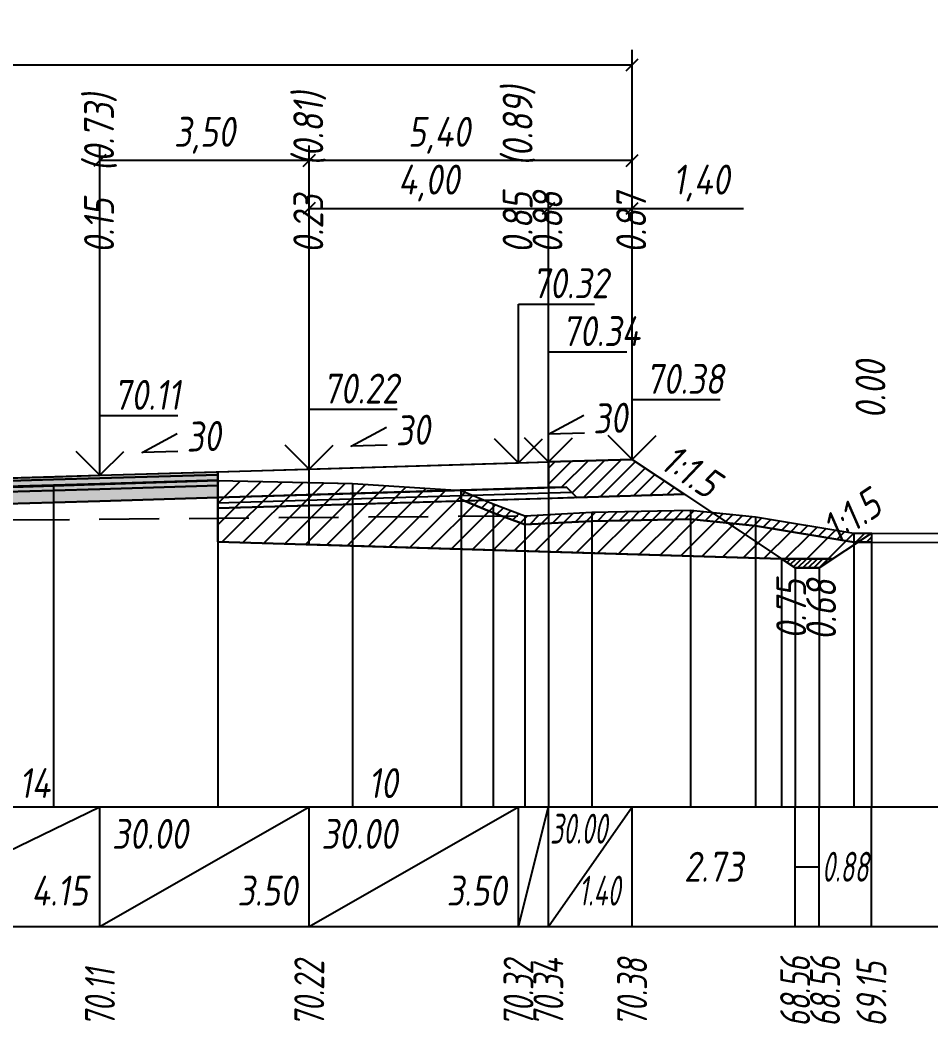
# Model space of a CAD drawing. Extents: x -717 to 1451, y -133302 to 233.
# Drawn here: x 170.1 to 246.2, y -37432.2 to -37348.2 of the extents above; entities that cross this region are included whole.
import ezdxf
from ezdxf.enums import TextEntityAlignment as Align

# ---------------------------------------------------------------- set-up
doc = ezdxf.new("R2010")
doc.units = 0
doc.linetypes.add('штриховая', pattern=[0.75, 0.5, -0.25])
for name, color, linetype in [('Интерполированный поперечник', 2, 'Continuous'), ('Код_514', 1, 'Continuous'), ('Контур_0', 7, 'Continuous'), ('Контур_2521', 7, 'Continuous'), ('Контур_2564', 7, 'Continuous'), ('Контур_2660', 7, 'Continuous'), ('Контур_2665', 7, 'Continuous'), ('Контур_400', 7, 'Continuous'), ('Контур_508', 7, 'Continuous'), ('Контур_512', 7, 'Continuous'), ('Контур_513', 7, 'Continuous'), ('Контур_818', 7, 'Continuous'), ('Красный поперечник', 1, 'Continuous'), ('Объём_2501', 7, 'Continuous'), ('Объём_2564', 7, 'Continuous'), ('Объём_2650', 7, 'Continuous'), ('Объём_2660', 7, 'Continuous'), ('Объём_2661', 7, 'Continuous'), ('Объём_2662', 7, 'Continuous'), ('Объём_2663', 7, 'Continuous'), ('Объём_2664', 7, 'Continuous'), ('Объём_2665', 7, 'Continuous'), ('Объём_2666', 7, 'Continuous'), ('Объём_2667', 7, 'Continuous'), ('Объём_2668', 7, 'Continuous'), ('Объём_2669', 7, 'Continuous'), ('Объём_2675', 7, 'Continuous'), ('Объём_2753', 7, 'Continuous'), ('Откосы', 7, 'Continuous'), ('Отметки покрытия', 7, 'Continuous'), ('Рабочие отметки', 7, 'Continuous'), ('Рабочие отметки доп.', 7, 'Continuous'), ('Слои выравнивания', 7, 'Continuous'), ('Таблица', 7, 'Continuous'), ('Уклоны проезжей части', 7, 'Continuous'), ('Черный поперечник', 3, 'Continuous')]:
    doc.layers.add(name, color=color, linetype=linetype)
for name, color, linetype, true_color in [('Контур_2540', 2, 'Continuous', 0xffff00), ('Контур_2560', 2, 'Continuous', 0xffff00), ('Контур_2561', 7, 'Continuous', 0xff8040), ('Контур_2562', 3, 'Continuous', 0x00ff00), ('Контур_2563', 7, 'Continuous', 0xff8000), ('Контур_2570', 7, 'Continuous', 0x80ff00), ('Контур_2725', 7, 'Continuous', 0x323232), ('Контур_2736', 4, 'Continuous', 0x00ffff), ('Контур_2737', 4, 'Continuous', 0x00ffff), ('Контур_2738', 4, 'Continuous', 0x00ffff), ('Контур_2739', 4, 'Continuous', 0x00ffff), ('Контур_2741', 4, 'Continuous', 0x00ffff), ('Контур_2742', 4, 'Continuous', 0x00ffff), ('Контур_2743', 4, 'Continuous', 0x00ffff), ('Контур_2744', 7, 'Continuous', 0xa4ffff), ('Контур_2745', 7, 'Continuous', 0xa4ffff), ('Контур_2747', 4, 'Continuous', 0x00ffff), ('Контур_2748', 4, 'Continuous', 0x00ffff), ('Контур_2749', 4, 'Continuous', 0x00ffff), ('Контур_2750', 4, 'Continuous', 0x00ffff), ('Контур_2751', 4, 'Continuous', 0x00ffff), ('Контур_2752', 4, 'Continuous', 0x00ffff), ('Контур_2760', 7, 'Continuous', 0x323232), ('Контур_2761', 7, 'Continuous', 0x323232), ('Контур_2762', 7, 'Continuous', 0x323232), ('Контур_2763', 7, 'Continuous', 0x323232), ('Контур_402', 7, 'Continuous', 0xff6464), ('Контур_703', 4, 'Continuous', 0x00ffff), ('Контур_705', 4, 'Continuous', 0x00ffff), ('Контур_707', 4, 'Continuous', 0x00ffff), ('Контур_720', 131, 'Continuous', 0xaaffff), ('Объём_2500', 7, 'Continuous', 0xc0c0c0), ('Объём_2520', 7, 'Continuous', 0x80ffff), ('Объём_2540', 2, 'Continuous', 0xffff00), ('Объём_2560', 2, 'Continuous', 0xffff00), ('Объём_2561', 7, 'Continuous', 0xff8040), ('Объём_2562', 3, 'Continuous', 0x00ff00), ('Объём_2563', 7, 'Continuous', 0xff8000), ('Объём_2570', 7, 'Continuous', 0x80ff00), ('Объём_2600', 7, 'Continuous', 0x808000), ('Объём_2620', 2, 'Continuous', 0xffff00), ('Объём_2746', 2, 'Continuous', 0xffff00)]:
    doc.layers.add(name, color=color, linetype=linetype, true_color=true_color)
doc.styles.get("Standard").update_dxf_attribs({"font": 'txt', "height": 2.5})
doc.styles.add('М', font='romand.shx', dxfattribs={"width": 0.8, "oblique": 10, "height": 2.5})
doc.dimstyles.new('ISO-25', dxfattribs={"dimtxt": 2.5, "dimasz": 2.5, "dimexe": 1.25, "dimexo": 0.625, "dimtad": 1, "dimtxsty": 'Standard', "dimcen": 2.5, "dimadec": 0, "dimazin": 0, "dimtfac": 1, "dimtmove": 0, "dimatfit": 3, "dimfxl": 1, "dimarcsym": 0})

# ---------------------------------------------------------------- blocks, each defined once
blk = doc.blocks.new('_Oblique')
at = {"color": 0, "linetype": 'ByBlock', "lineweight": -2}
blk.add_line((-0.5, -0.5), (0.5, 0.5), dxfattribs=at)
blk = doc.blocks.new('*D873')
at = {"color": 0, "lineweight": -2, "transparency": 16777216}
for p, q in [((214.237, -37384.562), (214.237, -37362.662)), ((221.237, -37384.352), (221.237, -37362.662)), ((214.237, -37363.912), (221.237, -37363.912)), ((221.237, -37363.912), (230.558, -37363.912))]:
    blk.add_line(p, q, dxfattribs=at)
at = {"layer": 'Defpoints', "color": 0, "transparency": 16777216}
for p in [(221.237, -37363.912), (221.237, -37384.977), (214.237, -37385.187)]:
    blk.add_point(p, dxfattribs=at)
at = {"color": 0, "lineweight": -2, "transparency": 16777216, "rotation": 180}
blk.add_blockref('_Oblique', (214.237, -37363.912), dxfattribs=at)
at = {"color": 0, "lineweight": -2, "transparency": 16777216}
blk.add_blockref('_Oblique', (221.237, -37363.912), dxfattribs=at)
at = {"color": 0, "transparency": 16777216, "insert": (227.017, -37361.799), "char_height": 2.5, "width": 8.75, "attachment_point": 5, "style": 'М'}
blk.add_mtext('1,40', dxfattribs=at)
blk = doc.blocks.new('*D875')
at = {"color": 0, "lineweight": -2, "transparency": 16777216}
for p, q in [((194.237, -37385.162), (194.237, -37362.662)), ((214.237, -37384.562), (214.237, -37362.662)), ((194.237, -37363.912), (214.237, -37363.912))]:
    blk.add_line(p, q, dxfattribs=at)
at = {"layer": 'Defpoints', "color": 0, "transparency": 16777216}
for p in [(214.237, -37363.912), (194.237, -37385.787), (214.237, -37385.187)]:
    blk.add_point(p, dxfattribs=at)
at = {"color": 0, "lineweight": -2, "transparency": 16777216, "rotation": 180}
blk.add_blockref('_Oblique', (194.237, -37363.912), dxfattribs=at)
at = {"color": 0, "lineweight": -2, "transparency": 16777216}
blk.add_blockref('_Oblique', (214.237, -37363.912), dxfattribs=at)
at = {"color": 0, "transparency": 16777216, "insert": (204.237, -37361.799), "char_height": 2.5, "width": 9.16667, "attachment_point": 5, "style": 'М'}
blk.add_mtext('4,00', dxfattribs=at)
blk = doc.blocks.new('*D877')
at = {"color": 0, "lineweight": -2, "transparency": 16777216}
for p, q in [((176.737, -37385.687), (176.737, -37358.662)), ((194.237, -37385.162), (194.237, -37358.662)), ((194.237, -37359.912), (176.737, -37359.912))]:
    blk.add_line(p, q, dxfattribs=at)
at = {"layer": 'Defpoints', "color": 0, "transparency": 16777216}
for p in [(176.737, -37359.912), (194.237, -37385.787), (176.737, -37386.312)]:
    blk.add_point(p, dxfattribs=at)
at = {"color": 0, "lineweight": -2, "transparency": 16777216, "rotation": 180}
blk.add_blockref('_Oblique', (176.737, -37359.912), dxfattribs=at)
at = {"color": 0, "lineweight": -2, "transparency": 16777216}
blk.add_blockref('_Oblique', (194.237, -37359.912), dxfattribs=at)
at = {"color": 0, "transparency": 16777216, "insert": (185.487, -37357.799), "char_height": 2.5, "width": 9.58333, "attachment_point": 5, "style": 'М'}
blk.add_mtext('3,50', dxfattribs=at)
blk = doc.blocks.new('*D878')
at = {"color": 0, "lineweight": -2, "transparency": 16777216}
for p, q in [((194.237, -37385.162), (194.237, -37358.662)), ((221.237, -37384.352), (221.237, -37358.662)), ((221.237, -37359.912), (194.237, -37359.912))]:
    blk.add_line(p, q, dxfattribs=at)
at = {"layer": 'Defpoints', "color": 0, "transparency": 16777216}
for p in [(194.237, -37359.912), (221.237, -37384.977), (194.237, -37385.787)]:
    blk.add_point(p, dxfattribs=at)
at = {"color": 0, "lineweight": -2, "transparency": 16777216, "rotation": 180}
blk.add_blockref('_Oblique', (194.237, -37359.912), dxfattribs=at)
at = {"color": 0, "lineweight": -2, "transparency": 16777216}
blk.add_blockref('_Oblique', (221.237, -37359.912), dxfattribs=at)
at = {"color": 0, "transparency": 16777216, "insert": (205.095, -37357.799), "char_height": 2.5, "width": 9.58333, "attachment_point": 5, "style": 'М'}
blk.add_mtext('5,40', dxfattribs=at)
blk = doc.blocks.new('*D880')
at = {"color": 0, "lineweight": -2, "transparency": 16777216}
for p, q in [((108.237, -37387.767), (108.237, -37350.662)), ((221.237, -37384.352), (221.237, -37350.662)), ((108.237, -37351.912), (221.237, -37351.912))]:
    blk.add_line(p, q, dxfattribs=at)
at = {"layer": 'Defpoints', "color": 0, "transparency": 16777216}
for p in [(221.237, -37351.912), (221.237, -37384.977), (108.237, -37388.392)]:
    blk.add_point(p, dxfattribs=at)
at = {"color": 0, "lineweight": -2, "transparency": 16777216, "rotation": 180}
blk.add_blockref('_Oblique', (108.237, -37351.912), dxfattribs=at)
at = {"color": 0, "lineweight": -2, "transparency": 16777216}
blk.add_blockref('_Oblique', (221.237, -37351.912), dxfattribs=at)
at = {"color": 0, "transparency": 16777216, "insert": (164.737, -37349.799), "char_height": 2.5, "width": 12.08333, "attachment_point": 5, "style": 'М'}
blk.add_mtext('22,60', dxfattribs=at)

msp = doc.modelspace()

# ---------------------------------------------------------------- hatches: boundary and pattern name
at = {"layer": 'Объём_2563'}
h = msp.add_hatch(dxfattribs=at)
h.set_pattern_fill('ANSI31', color=256, scale=0.3)
h.paths.add_polyline_path([(216.611, -37388.103), (215.737, -37387.23), (214.237, -37387.275), (214.237, -37385.125), (221.237, -37384.915), (225.615, -37387.833)])
at = {"layer": 'Объём_2570'}
h = msp.add_hatch(dxfattribs=at)
h.set_pattern_fill('ANSI31', color=256, scale=0.2)
h.paths.add_polyline_path([(241.242, -37391.832), (239.782, -37391.829), (231.542, -37390.478), (226.109, -37389.906), (217.853, -37390.087), (212.273, -37390.376), (209.622, -37389.398), (206.946, -37388.275), (206.946, -37387.525), (209.622, -37388.648), (212.273, -37389.626), (217.853, -37389.337), (226.109, -37389.156), (231.542, -37389.728), (239.782, -37391.079), (241.242, -37391.082)])
at = {"layer": 'Объём_2600'}
h = msp.add_hatch(dxfattribs=at)
h.set_pattern_fill('ANSI31', color=6, scale=0.4)
h.paths.add_polyline_path([(240.121, -37391.829), (238.018, -37393.231), (233.712, -37393.231), (186.58, -37391.817), (186.58, -37386.691), (197.858, -37386.944), (206.946, -37387.525), (206.946, -37388.275), (209.622, -37389.398), (212.273, -37390.376), (217.853, -37390.087), (226.109, -37389.906), (231.542, -37390.478), (239.782, -37391.829)])
h = msp.add_hatch(dxfattribs=at)
h.set_pattern_fill('HONEY', color=5, scale=0.3)
h.paths.add_polyline_path([(240.121, -37391.829), (241.242, -37391.082), (241.242, -37391.832)])
at = {"layer": 'Объём_2620'}
h = msp.add_hatch(dxfattribs=at)
h.set_pattern_fill('ANSI31', color=2, scale=0.1)
h.paths.add_polyline_path([(233.712, -37393.231), (238.018, -37393.231), (236.865, -37394), (234.865, -37394)])
at = {"layer": 'Слои выравнивания'}
for color, points in [(2, [(155.987, -37386.85), (160.944, -37386.706), (172.855, -37386.362), (176.737, -37386.25), (186.58, -37385.954), (186.58, -37386.204), (176.737, -37386.5), (172.855, -37386.612), (160.944, -37386.956), (155.987, -37387.1)]), (3, [(155.987, -37387.1), (160.944, -37386.956), (172.855, -37386.612), (176.737, -37386.5), (186.58, -37386.204), (186.58, -37386.654), (176.737, -37386.95), (172.855, -37387.062), (160.944, -37387.406), (155.987, -37387.55)]), (4, [(155.987, -37387.55), (160.944, -37387.406), (172.855, -37387.062), (176.737, -37386.95), (186.58, -37386.654), (186.58, -37387.104), (176.737, -37387.4), (172.855, -37387.512), (160.944, -37387.856), (155.987, -37388)]), (5, [(155.987, -37388), (160.944, -37387.856), (172.855, -37387.512), (176.737, -37387.4), (186.58, -37387.104), (186.58, -37388.104), (176.737, -37388.4), (172.855, -37388.512), (160.944, -37388.856), (155.987, -37389)])]:
    msp.add_hatch(color=color, dxfattribs=at).paths.add_polyline_path(points)

# ---------------------------------------------------------------- linework, layer by layer
at = {"layer": 'Интерполированный поперечник', "linetype": 'штриховая', "ltscale": 10, "flags": 128}
msp.add_lwpolyline([(101.686, -37390.514), (212.273, -37389.626)], dxfattribs=at)
at = {"layer": 'Код_514'}
for p, q in [((155.987, -37424), (176.737, -37414)), ((176.737, -37424), (176.737, -37414)), ((176.737, -37424), (194.237, -37414)), ((194.237, -37424), (194.237, -37414)), ((194.237, -37424), (211.737, -37414)), ((211.737, -37424), (211.737, -37414)), ((211.737, -37424), (214.237, -37414)), ((214.237, -37424), (214.237, -37414)), ((214.237, -37424), (221.237, -37414)), ((221.237, -37424), (221.237, -37414)), ((234.865, -37424), (234.865, -37414)), ((236.865, -37424), (236.865, -37414)), ((241.242, -37424), (241.242, -37414)), ((234.865, -37419), (236.865, -37419))]:
    msp.add_line(p, q, dxfattribs=at)
at = {"layer": 'Контур_0', "flags": 128}
for points in [[(221.237, -37384.915), (227.879, -37389.343), (227.879, -37389.343), (227.879, -37389.343), (227.879, -37389.343), (227.879, -37389.343), (227.879, -37389.343), (227.879, -37389.343), (227.879, -37389.343), (227.879, -37389.343), (227.879, -37389.343), (227.879, -37389.343), (227.879, -37389.343), (227.879, -37389.343), (227.879, -37389.343), (234.865, -37394)], [(221.237, -37384.915), (227.879, -37389.343), (227.879, -37389.343), (227.879, -37389.343), (227.879, -37389.343), (227.879, -37389.343), (227.879, -37389.343), (227.879, -37389.343), (227.879, -37389.343), (227.879, -37389.343), (227.879, -37389.343), (227.879, -37389.343), (227.879, -37389.343), (227.879, -37389.343), (227.879, -37389.343), (234.865, -37394), (236.865, -37394), (241.242, -37391.082), (241.242, -37391.082), (241.242, -37391.082), (241.242, -37391.082), (241.242, -37391.082), (241.242, -37391.082), (241.242, -37391.082), (241.242, -37391.082), (241.242, -37391.082), (241.242, -37391.082), (241.242, -37391.082), (241.242, -37391.082), (241.242, -37391.082)], [(186.58, -37385.954), (214.237, -37385.125), (214.237, -37387.275), (186.58, -37388.104), (186.58, -37385.954), (186.58, -37385.954)], [(214.237, -37388.175), (186.58, -37389.004), (186.58, -37388.104), (215.737, -37387.23), (216.611, -37388.103), (214.237, -37388.175), (214.237, -37388.175)], [(214.237, -37387.275), (215.737, -37387.23), (216.611, -37388.103), (225.615, -37387.833)]]:
    msp.add_lwpolyline(points, dxfattribs=at)
at = {"layer": 'Контур_2521', "color": 250, "flags": 128}
msp.add_lwpolyline([(186.58, -37388.554), (216.174, -37387.667)], dxfattribs=at)
at = {"layer": 'Контур_2540', "flags": 128}
msp.add_lwpolyline([(194.237, -37388.775), (225.615, -37387.833), (233.712, -37393.231), (186.58, -37391.817), (186.58, -37389.004), (194.237, -37388.775), (194.237, -37388.775)], dxfattribs=at)
at = {"layer": 'Контур_2560', "flags": 128}
msp.add_lwpolyline([(214.237, -37385.125), (221.237, -37384.915), (221.237, -37384.915), (221.237, -37384.915)], dxfattribs=at)
at = {"layer": 'Контур_2561', "flags": 128}
msp.add_lwpolyline([(214.237, -37385.125), (214.237, -37385.125), (221.237, -37384.915), (221.237, -37384.915), (214.237, -37385.125)], dxfattribs=at)
at = {"layer": 'Контур_2562', "flags": 128}
msp.add_lwpolyline([(221.237, -37384.915), (221.237, -37384.915), (221.237, -37384.915), (221.237, -37384.915), (221.237, -37384.915)], dxfattribs=at)
at = {"layer": 'Контур_2563', "flags": 128}
msp.add_lwpolyline([(216.611, -37388.103), (215.737, -37387.23), (214.237, -37387.275), (214.237, -37385.125), (221.237, -37384.915), (225.615, -37387.833), (216.611, -37388.103), (216.611, -37388.103)], dxfattribs=at)
at = {"layer": 'Контур_2564', "flags": 128}
msp.add_lwpolyline([(214.237, -37385.125), (221.237, -37384.915)], dxfattribs=at)
at = {"layer": 'Контур_2570', "flags": 128}
msp.add_lwpolyline([(160.944, -37387.506), (172.855, -37387.115), (186.58, -37386.691), (197.858, -37386.944), (206.946, -37387.525), (206.946, -37388.275), (209.622, -37389.398), (212.273, -37390.376), (212.273, -37390.376), (217.853, -37390.087), (226.109, -37389.906), (231.542, -37390.478), (239.782, -37391.829), (266.242, -37391.878)], dxfattribs=at)
at = {"layer": 'Контур_2660', "flags": 128}
msp.add_lwpolyline([(186.58, -37391.817), (233.712, -37393.231)], dxfattribs=at)
at = {"layer": 'Контур_2665', "flags": 128}
msp.add_lwpolyline([(221.237, -37384.915), (221.237, -37384.915)], dxfattribs=at)
at = {"layer": 'Контур_2725', "flags": 128}
msp.add_lwpolyline([(137.067, -37389.547), (140.926, -37389.435), (150.074, -37389.171), (155.987, -37389), (160.944, -37388.856), (172.855, -37388.512), (176.737, -37388.4), (186.58, -37388.104)], dxfattribs=at)
at = {"layer": 'Контур_2736', "flags": 128}
for points in [[(221.237, -37384.915), (227.879, -37389.343)], [(227.879, -37389.343), (234.865, -37394)]]:
    msp.add_lwpolyline(points, dxfattribs=at)
at = {"layer": 'Контур_2737', "flags": 128}
msp.add_lwpolyline([(227.879, -37389.343), (227.879, -37389.343)], dxfattribs=at)
at = {"layer": 'Контур_2738', "flags": 128}
msp.add_lwpolyline([(227.879, -37389.343), (227.879, -37389.343)], dxfattribs=at)
at = {"layer": 'Контур_2739', "flags": 128}
msp.add_lwpolyline([(227.879, -37389.343), (227.879, -37389.343)], dxfattribs=at)
at = {"layer": 'Контур_2741', "flags": 128}
msp.add_lwpolyline([(241.242, -37391.082), (241.242, -37391.082)], dxfattribs=at)
at = {"layer": 'Контур_2742', "flags": 128}
msp.add_lwpolyline([(241.242, -37391.082), (241.242, -37391.082)], dxfattribs=at)
at = {"layer": 'Контур_2743', "flags": 128}
msp.add_lwpolyline([(241.242, -37391.082), (241.242, -37391.082)], dxfattribs=at)
at = {"layer": 'Контур_2744', "flags": 128}
msp.add_lwpolyline([(241.242, -37391.082), (241.242, -37391.082)], dxfattribs=at)
msp.add_lwpolyline([(241.242, -37391.082), (241.242, -37391.082)], dxfattribs=at)
msp.add_lwpolyline([(241.242, -37391.082), (241.242, -37391.082)], dxfattribs=at)
msp.add_lwpolyline([(241.242, -37391.082), (241.242, -37391.082)], dxfattribs=at)
msp.add_lwpolyline([(241.242, -37391.082), (241.242, -37391.082)], dxfattribs=at)
msp.add_lwpolyline([(241.242, -37391.082), (241.242, -37391.082)], dxfattribs=at)
at = {"layer": 'Контур_2745', "flags": 128}
msp.add_lwpolyline([(227.879, -37389.343), (227.879, -37389.343)], dxfattribs=at)
msp.add_lwpolyline([(227.879, -37389.343), (227.879, -37389.343)], dxfattribs=at)
msp.add_lwpolyline([(227.879, -37389.343), (227.879, -37389.343)], dxfattribs=at)
msp.add_lwpolyline([(227.879, -37389.343), (227.879, -37389.343)], dxfattribs=at)
msp.add_lwpolyline([(227.879, -37389.343), (227.879, -37389.343)], dxfattribs=at)
msp.add_lwpolyline([(227.879, -37389.343), (227.879, -37389.343)], dxfattribs=at)
at = {"layer": 'Контур_2747', "flags": 128}
msp.add_lwpolyline([(227.879, -37389.343), (227.879, -37389.343)], dxfattribs=at)
at = {"layer": 'Контур_2748', "flags": 128}
msp.add_lwpolyline([(227.879, -37389.343), (227.879, -37389.343)], dxfattribs=at)
at = {"layer": 'Контур_2749', "flags": 128}
msp.add_lwpolyline([(227.879, -37389.343), (227.879, -37389.343)], dxfattribs=at)
at = {"layer": 'Контур_2750', "flags": 128}
msp.add_lwpolyline([(241.242, -37391.082), (241.242, -37391.082)], dxfattribs=at)
at = {"layer": 'Контур_2751', "flags": 128}
msp.add_lwpolyline([(241.242, -37391.082), (241.242, -37391.082)], dxfattribs=at)
at = {"layer": 'Контур_2752', "flags": 128}
msp.add_lwpolyline([(241.242, -37391.082), (241.242, -37391.082)], dxfattribs=at)
at = {"layer": 'Контур_2760', "flags": 128}
msp.add_lwpolyline([(137.067, -37387.397), (140.926, -37387.285), (150.074, -37387.021), (155.987, -37386.85), (160.944, -37386.706), (172.855, -37386.362), (176.737, -37386.25), (186.58, -37385.954)], dxfattribs=at)
at = {"layer": 'Контур_2761', "flags": 128}
msp.add_lwpolyline([(137.067, -37387.647), (140.926, -37387.535), (150.074, -37387.271), (155.987, -37387.1), (160.944, -37386.956), (172.855, -37386.612), (176.737, -37386.5), (186.58, -37386.204)], dxfattribs=at)
at = {"layer": 'Контур_2762', "flags": 128}
msp.add_lwpolyline([(137.067, -37388.097), (140.926, -37387.985), (150.074, -37387.721), (155.987, -37387.55), (160.944, -37387.406), (172.855, -37387.062), (176.737, -37386.95), (186.58, -37386.654)], dxfattribs=at)
at = {"layer": 'Контур_2763', "flags": 128}
msp.add_lwpolyline([(137.067, -37388.547), (140.926, -37388.435), (150.074, -37388.171), (155.987, -37388), (160.944, -37387.856), (172.855, -37387.512), (176.737, -37387.4), (186.58, -37387.104)], dxfattribs=at)
at = {"layer": 'Контур_400', "flags": 128}
msp.add_lwpolyline([(155.987, -37386.85), (176.737, -37386.25), (194.237, -37385.725), (194.237, -37385.725), (194.237, -37385.725), (194.237, -37385.725), (211.737, -37385.2), (211.737, -37385.2), (214.237, -37385.125)], dxfattribs=at)
at = {"layer": 'Контур_402', "flags": 128}
msp.add_lwpolyline([(105, -37392.429), (137.067, -37391.467), (137.067, -37389.547), (155.987, -37389), (176.737, -37388.4), (186.58, -37388.104), (186.58, -37391.817), (233.712, -37393.231)], dxfattribs=at)
at = {"layer": 'Контур_508', "flags": 128}
msp.add_lwpolyline([(105, -37392.429), (137.067, -37391.467), (137.067, -37389.547), (155.987, -37389), (176.737, -37388.4), (186.58, -37388.104), (186.58, -37391.817), (233.712, -37393.231), (234.865, -37394), (236.865, -37394), (241.242, -37391.082)], dxfattribs=at)
at = {"layer": 'Контур_512', "flags": 128}
msp.add_lwpolyline([(186.58, -37391.817), (233.712, -37393.231), (234.865, -37394), (236.865, -37394), (241.242, -37391.082)], dxfattribs=at)
at = {"layer": 'Контур_513', "flags": 128}
msp.add_lwpolyline([(105, -37392.429), (137.067, -37391.467), (137.067, -37389.547), (155.987, -37389), (176.737, -37388.4), (186.58, -37388.104), (186.58, -37391.817), (233.712, -37393.231), (234.865, -37394), (236.865, -37394), (241.242, -37391.082)], dxfattribs=at)
at = {"layer": 'Контур_703', "flags": 128}
msp.add_lwpolyline([(221.237, -37384.915), (227.879, -37389.343)], dxfattribs=at)
at = {"layer": 'Контур_705', "flags": 128}
msp.add_lwpolyline([(227.879, -37389.343), (227.879, -37389.343)], dxfattribs=at)
at = {"layer": 'Контур_707', "flags": 128}
msp.add_lwpolyline([(236.865, -37394), (241.242, -37391.082)], dxfattribs=at)
at = {"layer": 'Контур_720', "flags": 128}
msp.add_lwpolyline([(234.865, -37394), (236.865, -37394)], dxfattribs=at)
at = {"layer": 'Контур_818', "flags": 128}
msp.add_lwpolyline([(105, -37390.808), (108.977, -37390.476), (108.977, -37389.726), (121.333, -37389.186), (137.067, -37388.615), (150.074, -37388.01), (155.987, -37387.736), (160.944, -37387.506), (172.855, -37387.115), (186.58, -37386.691), (197.858, -37386.944), (206.946, -37387.525), (206.946, -37388.275), (209.622, -37389.398), (212.273, -37390.376), (212.273, -37390.376), (217.853, -37390.087), (226.109, -37389.906), (231.542, -37390.478), (239.782, -37391.829), (241.242, -37391.832)], dxfattribs=at)
at = {"layer": 'Красный поперечник'}
for p, q in [((214.237, -37385.125), (221.237, -37384.915)), ((221.237, -37384.915), (234.865, -37394)), ((176.737, -37386.25), (194.237, -37385.725)), ((194.237, -37385.725), (211.737, -37385.2)), ((211.737, -37385.2), (214.237, -37385.125)), ((155.987, -37386.85), (176.737, -37386.25)), ((236.865, -37394), (241.242, -37391.082)), ((241.242, -37391.082), (241.242, -37414)), ((186.58, -37391.817), (186.58, -37414)), ((233.712, -37393.231), (233.712, -37414)), ((234.865, -37394), (234.865, -37414)), ((234.865, -37394), (236.865, -37394)), ((236.865, -37394), (236.865, -37414))]:
    msp.add_line(p, q, dxfattribs=at)
at = {"layer": 'Объём_2500', "flags": 128}
for points in [[(186.58, -37385.954), (214.237, -37385.125), (214.237, -37387.275), (186.58, -37388.104), (186.58, -37385.954), (186.58, -37385.954)], [(194.237, -37385.725), (214.237, -37385.125), (214.237, -37387.275), (194.237, -37387.875), (194.237, -37385.725)]]:
    msp.add_lwpolyline(points, dxfattribs=at)
at = {"layer": 'Объём_2501', "flags": 128}
for points in [[(155.987, -37386.85), (176.737, -37386.25), (194.237, -37385.725), (194.237, -37385.725), (194.237, -37385.725), (194.237, -37385.725), (211.737, -37385.2), (211.737, -37385.2), (214.237, -37385.125)], [(194.237, -37385.725), (211.737, -37385.2), (211.737, -37385.2), (214.237, -37385.125)]]:
    msp.add_lwpolyline(points, dxfattribs=at)
at = {"layer": 'Объём_2520', "color": 250, "flags": 128}
for points in [[(214.237, -37388.175), (186.58, -37389.004), (186.58, -37388.104), (215.737, -37387.23), (216.611, -37388.103), (214.237, -37388.175), (214.237, -37388.175)], [(194.237, -37387.875), (215.737, -37387.23), (216.611, -37388.103), (214.237, -37388.175), (214.237, -37388.175), (214.237, -37388.175), (194.237, -37388.775), (194.237, -37387.875)]]:
    msp.add_lwpolyline(points, dxfattribs=at)
at = {"layer": 'Объём_2540', "flags": 128}
for points in [[(194.237, -37388.775), (225.615, -37387.833), (233.712, -37393.231), (186.58, -37391.817), (186.58, -37389.004), (194.237, -37388.775), (194.237, -37388.775)], [(194.237, -37388.775), (225.615, -37387.833), (233.712, -37393.231), (194.237, -37392.047), (194.237, -37388.775)]]:
    msp.add_lwpolyline(points, dxfattribs=at)
at = {"layer": 'Объём_2560', "flags": 128}
msp.add_lwpolyline([(214.237, -37385.125), (221.237, -37384.915), (221.237, -37384.915), (221.237, -37384.915)], dxfattribs=at)
msp.add_lwpolyline([(214.237, -37385.125), (221.237, -37384.915), (221.237, -37384.915), (221.237, -37384.915)], dxfattribs=at)
at = {"layer": 'Объём_2561', "flags": 128}
msp.add_lwpolyline([(214.237, -37385.125), (214.237, -37385.125), (221.237, -37384.915), (221.237, -37384.915), (214.237, -37385.125)], dxfattribs=at)
msp.add_lwpolyline([(214.237, -37385.125), (214.237, -37385.125), (221.237, -37384.915), (221.237, -37384.915), (214.237, -37385.125)], dxfattribs=at)
at = {"layer": 'Объём_2562', "flags": 128}
msp.add_lwpolyline([(221.237, -37384.915), (221.237, -37384.915), (221.237, -37384.915), (221.237, -37384.915), (221.237, -37384.915)], dxfattribs=at)
msp.add_lwpolyline([(221.237, -37384.915), (221.237, -37384.915), (221.237, -37384.915), (221.237, -37384.915), (221.237, -37384.915)], dxfattribs=at)
at = {"layer": 'Объём_2563', "color": 250, "flags": 128}
msp.add_lwpolyline([(216.611, -37388.103), (215.737, -37387.23), (214.237, -37387.275), (214.237, -37385.125), (221.237, -37384.915), (225.615, -37387.833), (216.611, -37388.103), (216.611, -37388.103)], dxfattribs=at)
msp.add_lwpolyline([(216.611, -37388.103), (215.737, -37387.23), (214.237, -37387.275), (214.237, -37385.125), (221.237, -37384.915), (225.615, -37387.833), (216.611, -37388.103), (216.611, -37388.103)], dxfattribs=at)
at = {"layer": 'Объём_2564', "flags": 128}
msp.add_lwpolyline([(214.237, -37385.125), (221.237, -37384.915)], dxfattribs=at)
msp.add_lwpolyline([(214.237, -37385.125), (221.237, -37384.915)], dxfattribs=at)
at = {"layer": 'Объём_2570', "flags": 128}
msp.add_lwpolyline([(241.242, -37391.832), (239.782, -37391.829), (231.542, -37390.478), (226.109, -37389.906), (217.853, -37390.087), (212.273, -37390.376), (209.622, -37389.398), (206.946, -37388.275), (206.946, -37387.525), (209.622, -37388.648), (212.273, -37389.626), (217.853, -37389.337), (226.109, -37389.156), (231.542, -37389.728), (239.782, -37391.079), (241.242, -37391.082), (241.242, -37391.832), (241.242, -37391.832)], dxfattribs=at)
msp.add_lwpolyline([(241.242, -37391.832), (239.782, -37391.829), (231.542, -37390.478), (226.109, -37389.906), (217.853, -37390.087), (212.273, -37390.376), (209.622, -37389.398), (206.946, -37388.275), (206.946, -37387.525), (209.622, -37388.648), (212.273, -37389.626), (217.853, -37389.337), (226.109, -37389.156), (231.542, -37389.728), (239.782, -37391.079), (241.242, -37391.082), (241.242, -37391.832), (241.242, -37391.832)], dxfattribs=at)
at = {"layer": 'Объём_2600', "color": 5, "flags": 128}
msp.add_lwpolyline([(240.121, -37391.829), (241.242, -37391.082), (241.242, -37391.832), (240.121, -37391.829), (240.121, -37391.829)], dxfattribs=at)
msp.add_lwpolyline([(240.121, -37391.829), (241.242, -37391.082), (241.242, -37391.832), (240.121, -37391.829), (240.121, -37391.829)], dxfattribs=at)
at = {"layer": 'Объём_2620', "flags": 128}
msp.add_lwpolyline([(233.712, -37393.231), (238.018, -37393.231), (236.865, -37394), (234.865, -37394), (233.712, -37393.231), (233.712, -37393.231)], dxfattribs=at)
msp.add_lwpolyline([(233.712, -37393.231), (238.018, -37393.231), (236.865, -37394), (234.865, -37394), (233.712, -37393.231), (233.712, -37393.231)], dxfattribs=at)
at = {"layer": 'Объём_2650', "color": 6, "flags": 128}
msp.add_lwpolyline([(240.121, -37391.829), (238.018, -37393.231), (233.712, -37393.231), (186.58, -37391.817), (186.58, -37386.691), (197.858, -37386.944), (206.946, -37387.525), (206.946, -37388.275), (209.622, -37389.398), (212.273, -37390.376), (217.853, -37390.087), (226.109, -37389.906), (231.542, -37390.478), (239.782, -37391.829), (240.121, -37391.829), (240.121, -37391.829)], dxfattribs=at)
at = {"layer": 'Объём_2660', "flags": 128}
for points in [[(186.58, -37391.817), (233.712, -37393.231)], [(194.237, -37392.047), (233.712, -37393.231)]]:
    msp.add_lwpolyline(points, dxfattribs=at)
at = {"layer": 'Объём_2661', "flags": 128}
msp.add_lwpolyline([(221.237, -37384.915), (227.879, -37389.343), (233.712, -37393.231)], dxfattribs=at)
msp.add_lwpolyline([(221.237, -37384.915), (227.879, -37389.343), (233.712, -37393.231)], dxfattribs=at)
at = {"layer": 'Объём_2662', "flags": 128}
msp.add_lwpolyline([(238.018, -37393.231), (241.242, -37391.082)], dxfattribs=at)
msp.add_lwpolyline([(238.018, -37393.231), (241.242, -37391.082)], dxfattribs=at)
at = {"layer": 'Объём_2663', "flags": 128}
for points in [[(233.712, -37393.231), (234.865, -37394)], [(233.712, -37393.231), (234.865, -37394)], [(236.865, -37394), (238.018, -37393.231)], [(236.865, -37394), (238.018, -37393.231)]]:
    msp.add_lwpolyline(points, dxfattribs=at)
at = {"layer": 'Объём_2664', "flags": 128}
msp.add_lwpolyline([(234.865, -37394), (236.865, -37394)], dxfattribs=at)
msp.add_lwpolyline([(234.865, -37394), (236.865, -37394)], dxfattribs=at)
at = {"layer": 'Объём_2665', "flags": 128}
msp.add_lwpolyline([(221.237, -37384.915), (221.237, -37384.915)], dxfattribs=at)
msp.add_lwpolyline([(221.237, -37384.915), (221.237, -37384.915)], dxfattribs=at)
at = {"layer": 'Объём_2666', "flags": 128}
for points in [[(221.237, -37384.915), (227.879, -37389.343)], [(221.237, -37384.915), (227.879, -37389.343)], [(227.879, -37389.343), (233.712, -37393.231)], [(227.879, -37389.343), (233.712, -37393.231)]]:
    msp.add_lwpolyline(points, dxfattribs=at)
at = {"layer": 'Объём_2667', "flags": 128}
for points in [[(227.879, -37389.343), (227.879, -37389.343)], [(227.879, -37389.343), (227.879, -37389.343)], [(241.242, -37391.082), (241.242, -37391.082)], [(241.242, -37391.082), (241.242, -37391.082)]]:
    msp.add_lwpolyline(points, dxfattribs=at)
at = {"layer": 'Объём_2668', "flags": 128}
for points in [[(227.879, -37389.343), (227.879, -37389.343)], [(227.879, -37389.343), (227.879, -37389.343)], [(241.242, -37391.082), (241.242, -37391.082)], [(241.242, -37391.082), (241.242, -37391.082)]]:
    msp.add_lwpolyline(points, dxfattribs=at)
at = {"layer": 'Объём_2669', "flags": 128}
for points in [[(227.879, -37389.343), (227.879, -37389.343)], [(227.879, -37389.343), (227.879, -37389.343)], [(241.242, -37391.082), (241.242, -37391.082)], [(241.242, -37391.082), (241.242, -37391.082)]]:
    msp.add_lwpolyline(points, dxfattribs=at)
at = {"layer": 'Объём_2675', "flags": 128}
for points in [[(227.879, -37389.343), (227.879, -37389.343)], [(227.879, -37389.343), (227.879, -37389.343)], [(227.879, -37389.343), (227.879, -37389.343)], [(227.879, -37389.343), (227.879, -37389.343)], [(227.879, -37389.343), (227.879, -37389.343)], [(227.879, -37389.343), (227.879, -37389.343)], [(227.879, -37389.343), (227.879, -37389.343)], [(227.879, -37389.343), (227.879, -37389.343)], [(227.879, -37389.343), (227.879, -37389.343)], [(227.879, -37389.343), (227.879, -37389.343)], [(227.879, -37389.343), (227.879, -37389.343)], [(227.879, -37389.343), (227.879, -37389.343)], [(241.242, -37391.082), (241.242, -37391.082)], [(241.242, -37391.082), (241.242, -37391.082)], [(241.242, -37391.082), (241.242, -37391.082)], [(241.242, -37391.082), (241.242, -37391.082)], [(241.242, -37391.082), (241.242, -37391.082)], [(241.242, -37391.082), (241.242, -37391.082)], [(241.242, -37391.082), (241.242, -37391.082)], [(241.242, -37391.082), (241.242, -37391.082)], [(241.242, -37391.082), (241.242, -37391.082)], [(241.242, -37391.082), (241.242, -37391.082)], [(241.242, -37391.082), (241.242, -37391.082)], [(241.242, -37391.082), (241.242, -37391.082)]]:
    msp.add_lwpolyline(points, dxfattribs=at)
at = {"layer": 'Объём_2746', "flags": 128}
for points in [[(197.858, -37386.944), (206.946, -37387.525), (206.946, -37388.275), (209.622, -37389.398), (212.273, -37390.376), (217.853, -37390.087), (226.109, -37389.906), (229.215, -37390.233), (233.712, -37393.231), (186.58, -37391.817), (186.58, -37386.691), (197.858, -37386.944), (197.858, -37386.944)], [(194.237, -37386.863), (197.858, -37386.944), (197.858, -37386.944), (197.858, -37386.944), (206.946, -37387.525), (206.946, -37388.275), (209.622, -37389.398), (212.273, -37390.376), (217.853, -37390.087), (226.109, -37389.906), (229.215, -37390.233), (233.712, -37393.231), (194.237, -37392.047), (194.237, -37386.863)]]:
    msp.add_lwpolyline(points, dxfattribs=at)
at = {"layer": 'Объём_2753', "flags": 128}
msp.add_lwpolyline([(186.58, -37385.954), (186.58, -37385.954)], dxfattribs=at)
at = {"layer": 'Откосы', "color": 1, "flags": 128}
for points in [[(217.247, -37382.717), (214.248, -37382.807), (217.202, -37381.218)], [(200.752, -37383.719), (197.753, -37383.809), (200.707, -37382.22)], [(183.252, -37384.244), (180.253, -37384.334), (183.207, -37382.745)]]:
    msp.add_lwpolyline(points, dxfattribs=at)
at = {"layer": 'Отметки покрытия', "color": 1}
for p, q in [((211.737, -37385.2), (211.737, -37371.915)), ((211.737, -37371.915), (218.087, -37371.915)), ((214.237, -37385.125), (214.237, -37375.915)), ((214.237, -37375.915), (220.787, -37375.915)), ((221.237, -37384.915), (221.237, -37379.915)), ((221.237, -37379.915), (228.587, -37379.915)), ((194.237, -37385.725), (194.237, -37380.725)), ((194.237, -37380.725), (201.587, -37380.725)), ((176.737, -37386.25), (176.737, -37381.25)), ((176.737, -37381.25), (183.237, -37381.25)), ((211.737, -37385.2), (209.737, -37383.2)), ((211.737, -37385.2), (213.737, -37383.2)), ((214.237, -37385.125), (212.237, -37383.125)), ((214.237, -37385.125), (216.237, -37383.125)), ((221.237, -37384.915), (219.237, -37382.915)), ((221.237, -37384.915), (223.237, -37382.915)), ((176.737, -37386.25), (174.737, -37384.25)), ((176.737, -37386.25), (178.737, -37384.25)), ((194.237, -37385.725), (192.237, -37383.725)), ((194.237, -37385.725), (196.237, -37383.725))]:
    msp.add_line(p, q, dxfattribs=at)
at = {"layer": 'Слои выравнивания'}
for p, q in [((214.237, -37385.125), (214.237, -37414)), ((186.58, -37385.954), (186.58, -37414))]:
    msp.add_line(p, q, dxfattribs=at)
at = {"layer": 'Слои выравнивания', "color": 2, "flags": 128}
msp.add_lwpolyline([(155.987, -37386.85), (160.944, -37386.706), (172.855, -37386.362), (176.737, -37386.25), (186.58, -37385.954), (186.58, -37386.204), (176.737, -37386.5), (172.855, -37386.612), (160.944, -37386.956), (155.987, -37387.1)], close=True, dxfattribs=at)
at = {"layer": 'Слои выравнивания', "color": 3, "flags": 128}
msp.add_lwpolyline([(155.987, -37387.1), (160.944, -37386.956), (172.855, -37386.612), (176.737, -37386.5), (186.58, -37386.204), (186.58, -37386.654), (176.737, -37386.95), (172.855, -37387.062), (160.944, -37387.406), (155.987, -37387.55)], close=True, dxfattribs=at)
at = {"layer": 'Слои выравнивания', "color": 4, "flags": 128}
msp.add_lwpolyline([(155.987, -37387.55), (160.944, -37387.406), (172.855, -37387.062), (176.737, -37386.95), (186.58, -37386.654), (186.58, -37387.104), (176.737, -37387.4), (172.855, -37387.512), (160.944, -37387.856), (155.987, -37388)], close=True, dxfattribs=at)
at = {"layer": 'Слои выравнивания', "color": 5, "flags": 128}
msp.add_lwpolyline([(155.987, -37388), (160.944, -37387.856), (172.855, -37387.512), (176.737, -37387.4), (186.58, -37387.104), (186.58, -37388.104), (176.737, -37388.4), (172.855, -37388.512), (160.944, -37388.856), (155.987, -37389)], close=True, dxfattribs=at)
at = {"layer": 'Таблица'}
for p, q in [((80, -37414), (266.242, -37414)), ((80, -37424), (266.242, -37424))]:
    msp.add_line(p, q, dxfattribs=at)
at = {"layer": 'Черный поперечник', "color": 7}
for p, q in [((186.58, -37386.691), (186.58, -37414)), ((172.855, -37387.115), (172.855, -37414)), ((197.858, -37386.944), (197.858, -37414)), ((206.946, -37387.525), (206.946, -37414)), ((209.622, -37388.648), (209.622, -37414)), ((226.109, -37389.156), (226.109, -37414)), ((212.273, -37389.626), (212.273, -37414)), ((217.853, -37389.337), (217.853, -37414)), ((231.542, -37389.728), (231.542, -37414)), ((239.782, -37391.079), (239.782, -37414))]:
    msp.add_line(p, q, dxfattribs=at)
at = {"layer": 'Черный поперечник', "flags": 128}
msp.add_lwpolyline([(80, -37391.503), (84.424, -37391.383), (101.686, -37390.514), (104.999, -37390.058), (108.977, -37389.726), (121.333, -37389.186), (137.067, -37388.615), (150.074, -37388.01), (155.987, -37387.736), (160.944, -37387.506), (172.855, -37387.115), (186.58, -37386.691), (197.858, -37386.944), (206.946, -37387.525), (209.622, -37388.648), (212.273, -37389.626), (217.853, -37389.337), (226.109, -37389.156), (231.542, -37389.728), (239.782, -37391.079), (266.242, -37391.128)], dxfattribs=at)

# ---------------------------------------------------------------- texts
at = {"layer": 'Код_514', "style": 'М', "oblique": 10}
for width, p in [(0.8, (177.737, -37415)), (0.8, (195.237, -37415)), (0.6, (214.367, -37414.565))]:
    msp.add_text('30.00', height=2.5, dxfattribs=dict(at, width=width)).set_placement(p, align=Align.TOP_LEFT)
for s, width, p in [('2.73', 0.8, (228.051, -37419)), ('0.88', 0.6, (239.054, -37419))]:
    msp.add_text(s, height=2.5, dxfattribs=dict(at, width=width)).set_placement(p, align=Align.MIDDLE_CENTER)
for s, width, p in [('4.15', 0.8, (175.737, -37423)), ('3.50', 0.8, (193.237, -37423)), ('3.50', 0.8, (210.737, -37423)), ('1.40', 0.6, (220.237, -37423))]:
    msp.add_text(s, height=2.5, dxfattribs=dict(at, width=width)).set_placement(p, align=Align.BOTTOM_RIGHT)
at = {"layer": 'Код_514', "style": 'М', "oblique": 10, "width": 0.7}
for s, p in [('70.22', (194.237, -37432.382)), ('70.32', (211.737, -37432.382)), ('70.34', (214.237, -37432.382)), ('70.38', (221.237, -37432.382)), ('68.56', (234.865, -37432.382)), ('68.56', (237.365, -37432.382)), ('69.15', (241.242, -37432.382)), ('70.11', (176.737, -37432.382))]:
    msp.add_text(s, height=2.5, rotation=90, dxfattribs=at).set_placement(p, align=Align.MIDDLE_LEFT)
at = {"layer": 'Отметки покрытия', "color": 1, "style": 'М', "oblique": 10, "width": 0.8}
for s, p in [('70.32', (212.878, -37372.183)), ('70.34', (215.378, -37376.183)), ('70.38', (222.378, -37380.183)), ('70.11', (177.878, -37381.518)), ('70.22', (195.378, -37380.993))]:
    msp.add_text(s, height=2.5, dxfattribs=at).set_placement(p, align=Align.BOTTOM_LEFT)
at = {"layer": 'Рабочие отметки', "color": 1, "style": 'М', "oblique": 10, "width": 0.8}
for s, p in [('0.85', (211.659, -37367.665)), ('0.88', (214.159, -37367.665)), ('0.87', (221.159, -37367.665)), ('0.15', (176.659, -37367.665)), ('0.23', (194.159, -37367.665)), ('0.00', (241.164, -37381.512))]:
    msp.add_text(s, height=2.5, rotation=90, dxfattribs=at).set_placement(p, align=Align.MIDDLE_LEFT)
for s, p in [('0.75', (234.537, -37394.931)), ('0.68', (237.037, -37394.931))]:
    msp.add_text(s, height=2.5, rotation=90, dxfattribs=at).set_placement(p, align=Align.MIDDLE_RIGHT)
at = {"layer": 'Рабочие отметки доп.', "color": 1, "style": 'М', "oblique": 10, "width": 0.8}
for s, p in [('(0.81)', (194.159, -37360.365)), ('(0.89)', (211.659, -37360.365)), ('(0.73)', (176.659, -37360.815))]:
    msp.add_text(s, height=2.5, rotation=90, dxfattribs=at).set_placement(p, align=Align.MIDDLE_LEFT)
at = {"layer": 'Слои выравнивания', "style": 'М', "oblique": 10, "width": 0.8}
for s, p in [('14', (171.283, -37414)), ('10', (200.408, -37414))]:
    msp.add_text(s, height=2.5, dxfattribs=at).set_placement(p, align=Align.BOTTOM_CENTER)
at = {"layer": 'Уклоны проезжей части', "color": 1, "style": 'М', "oblique": 10, "width": 0.8}
for s, rotation, p in [('30', 1.71836, (219.452, -37383.461)), ('30', 1.71836, (185.457, -37384.988)), ('30', 1.71836, (202.957, -37384.463)), ('1:1.5', 326.30994, (225.066, -37387.573)), ('1:1.5', 33.69007, (240.732, -37391.288))]:
    msp.add_text(s, height=2.5, rotation=rotation, dxfattribs=at).set_placement(p, align=Align.BOTTOM_CENTER)

# ---------------------------------------------------------------- dimensions: what is measured, and where the dimension line sits
at = {"color": 5}
for base, p1, p2, picture, middle in [((221.237, -37351.912), (108.237, -37388.392), (221.237, -37384.977), '*D880', (164.737, -37349.799)), ((214.237, -37363.912), (194.237, -37385.787), (214.237, -37385.187), '*D875', (204.237, -37361.799))]:
    dim = msp.add_linear_dim(base=base, p1=p1, p2=p2, angle=180, dimstyle='ISO-25', override={"dimasz": 1, "dimlfac": 0.2, "dimzin": 0, "dimtxsty": 'М', "dimblk1": 'Oblique', "dimblk2": 'Oblique', "dimsah": 1}, dxfattribs=at)
    dim.commit()
    dim.dimension.update_dxf_attribs({"geometry": picture, "text_midpoint": middle})
dim = msp.add_linear_dim(base=(176.737, -37359.912), p1=(194.237, -37385.787), p2=(176.737, -37386.312), dimstyle='ISO-25', override={"dimasz": 1, "dimlfac": 0.2, "dimzin": 0, "dimtxsty": 'М', "dimblk1": 'Oblique', "dimblk2": 'Oblique', "dimsah": 1}, dxfattribs=at)
dim.commit()
dim.dimension.update_dxf_attribs({"geometry": '*D877', "text_midpoint": (185.487, -37357.799)})
dim = msp.add_linear_dim(base=(194.237, -37359.912), p1=(221.237, -37384.977), p2=(194.237, -37385.787), dimstyle='ISO-25', override={"dimasz": 1, "dimlfac": 0.2, "dimzin": 0, "dimtxsty": 'М', "dimblk1": 'Oblique', "dimblk2": 'Oblique', "dimsah": 1}, dxfattribs=at)
dim.commit()
dim.dimension.update_dxf_attribs({"geometry": '*D878', "text_midpoint": (205.095, -37359.912), "dimtype": 160})
dim = msp.add_linear_dim(base=(221.237, -37363.912), p1=(214.237, -37385.187), p2=(221.237, -37384.977), angle=180, dimstyle='ISO-25', override={"dimasz": 1, "dimlfac": 0.2, "dimzin": 0, "dimtxsty": 'М', "dimblk1": 'Oblique', "dimblk2": 'Oblique', "dimsah": 1}, dxfattribs=at)
dim.commit()
dim.dimension.update_dxf_attribs({"geometry": '*D873', "text_midpoint": (227.017, -37363.912), "dimtype": 160})

doc.saveas('drawing.dxf')
